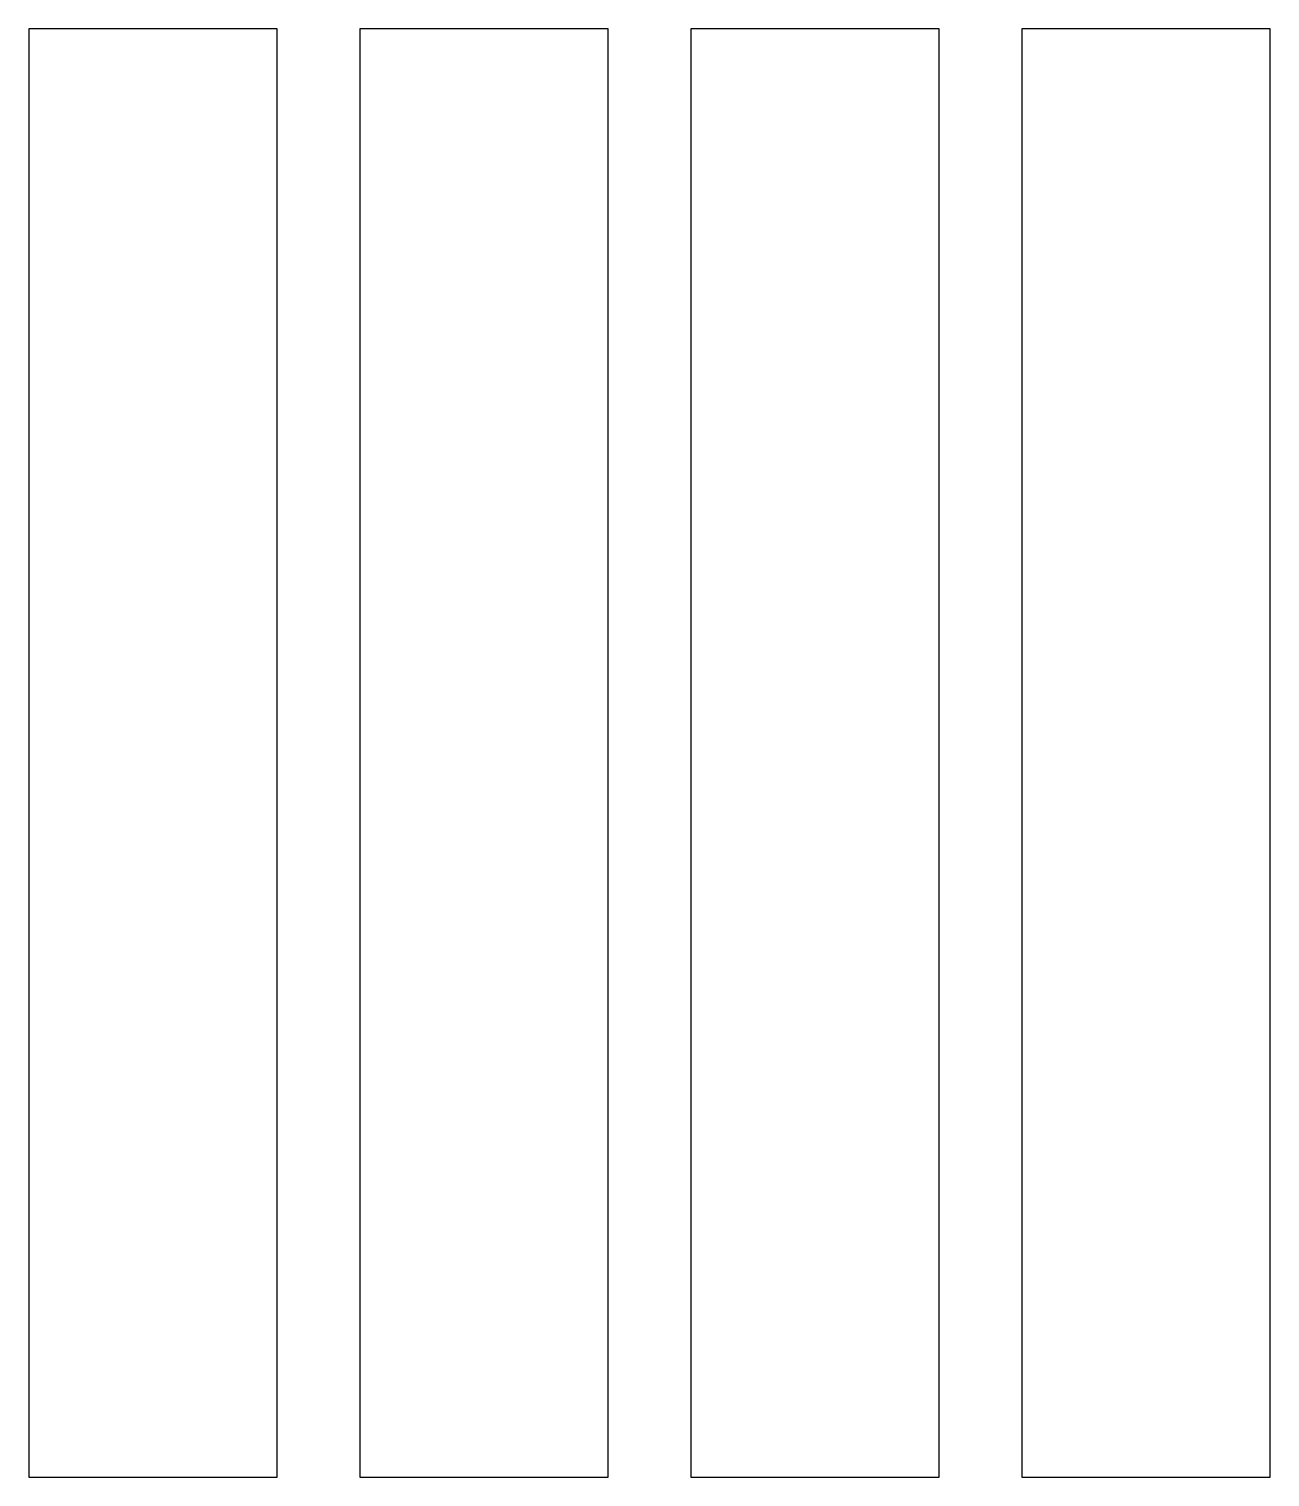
# Model space of a CAD drawing. Header units: millimetres. Extents: x -726012 to -647389, y -20772 to 18805.
# Drawn here: x -719524 to -718024, y 5694 to 7444 of the extents above; entities that cross this region are included whole.
import ezdxf
from ezdxf.xclip import XClip

# ---------------------------------------------------------------- set-up
doc = ezdxf.new("R2010")
doc.units = ezdxf.units.MM
doc.header["$XCLIPFRAME"] = 0
doc.layers.add('000 - WIPEOUT', color=250, linetype='Continuous')
doc.layers.add('A11_ALU.SOLID SHEET', color=2, linetype='Continuous')

# ---------------------------------------------------------------- blocks, each defined once
blk = doc.blocks.new('*U1252')
at = {"color": 3}
for points in [[(-875, 37150), (875, 37150), (875, 36850), (-875, 36850)], [(-875, 36750), (875, 36750), (875, 36450), (-875, 36450)], [(-875, 36350), (875, 36350), (875, 36050), (-875, 36050)], [(-875, 35950), (875, 35950), (875, 35650), (-875, 35650)]]:
    blk.add_wipeout(points, dxfattribs=at).dxf.layer = '000 - WIPEOUT'
at = {"layer": 'A11_ALU.SOLID SHEET', "color": 0, "linetype": 'ByBlock'}
for points in [[(-875, 36850), (875, 36850), (875, 37150), (-875, 37150)], [(-875, 36450), (875, 36450), (875, 36750), (-875, 36750)], [(-875, 36050), (875, 36050), (875, 36350), (-875, 36350)], [(-875, 35650), (875, 35650), (875, 35950), (-875, 35950)]]:
    blk.add_lwpolyline(points, close=True, dxfattribs=at)
blk = doc.blocks.new('*U1287')
at = {"layer": 'A11_ALU.SOLID SHEET', "color": 0, "linetype": 'ByBlock', "rotation": 90}
blk.add_blockref('*U1252', (62308.5, 2990), dxfattribs=at)

msp = doc.modelspace()

# ---------------------------------------------------------------- block references
at = {"layer": 'A11_ALU.SOLID SHEET'}
ref = msp.add_blockref('*U1287', (-744682.4, 3579), dxfattribs=at)
XClip(ref).set_block_clipping_path([(22516.8245944298, -23612.0000696909), (92487.8891097467, 7199.9972603897)])

doc.saveas('drawing.dxf')
